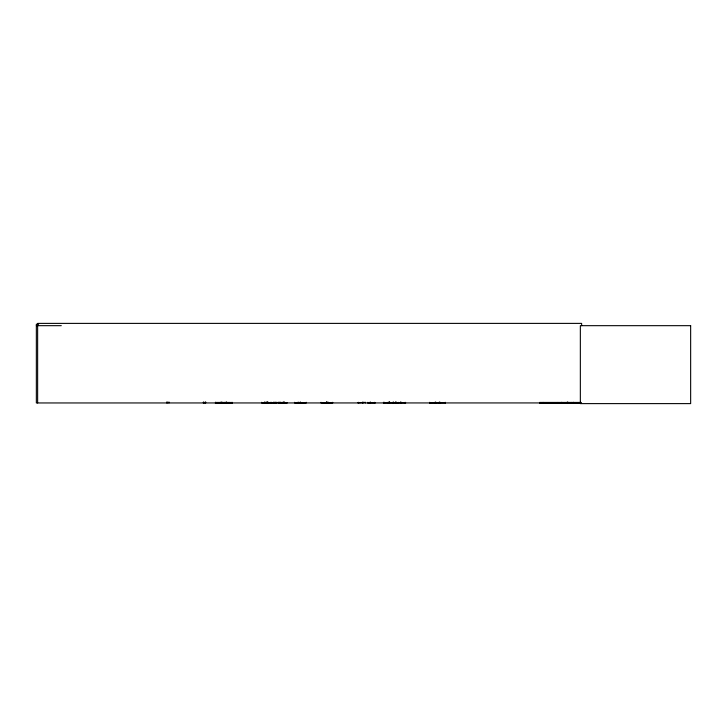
<?xml version="1.0" encoding="UTF-8"?>
<svg xmlns="http://www.w3.org/2000/svg" width="727" height="727" viewBox="0 0 727 727"><rect width="100%" height="100%" fill="white"/><g stroke="black" fill="none" stroke-linecap="round" stroke-linejoin="round"><path stroke-width="1.09" d="M261.611 402.313L261.62 402.958L273.307 402.931L273.307 402.313M429.484 402.958L445.515 402.894M429.712 402.858L429.748 402.313M267.4 402.367L267.118 402.931L267.263 402.149M267.391 402.858L267.481 402.313M215.274 402.958L232.349 402.894M395.288 402.876L395.179 402.313M357.911 402.876L365.208 402.367M203.796 402.876L203.433 402.876M326.287 402.931L326.305 402.394M581.018 402.676L539.588 402.912L539.843 402.44L580.982 402.44M540.079 402.931L539.843 402.44L539.761 402.958M540.297 402.931L540.506 402.676M557.318 402.676L558.118 402.949L557.909 402.44L557.709 402.958M566.415 402.931L566.179 402.44L566.006 402.931M566.633 402.931L566.806 402.44L566.987 402.931M569.05 402.931L568.805 402.44L569.65 402.949M278.359 402.949L287.138 402.958M278.695 402.922L278.795 402.313M542.506 402.676L542.678 402.949M554.683 402.676L554.828 402.931M555.246 402.676L555.11 402.931M392.734 402.876L392.798 402.367L392.853 402.958M395.633 402.876L395.697 402.367M203.324 402.894L203.424 401.986M326.768 402.876L326.65 402.149M38.622 324.206L36.35 324.206L36.35 402.958L580.809 402.931L539.588 402.912M36.35 325.669L61.286 325.669M215.974 402.449L230.532 402.449M215.946 402.658L230.559 402.64M287.138 402.631L278.759 402.876M323.079 402.958L331.439 402.64M375.25 402.931L367.98 402.876M405.684 402.894L383.474 402.931L383.492 402.313M389.636 402.858L389.763 402.149M398.369 402.876L398.296 402.367L398.232 402.958M401.231 402.876L401.177 402.367M393.271 402.876L393.216 402.149M232.077 402.876L232.022 402.367M445.297 402.858L445.251 402.313M434.691 402.876L434.655 402.367L434.619 402.958M302.568 402.931L302.05 402.931M295.971 402.958L295.462 402.958M266.736 402.858L266.782 401.986M395.433 402.876L395.424 402.313M581.627 325.669L581.627 323.388L37.631 323.388L37.631 402.958M573.43 402.313L573.43 402.958M571.449 402.44L571.422 402.958M567.787 402.149L567.787 402.958M567.387 402.149L567.387 402.958M561.744 402.313L561.744 402.958M440.38 402.313L440.38 402.958M439.581 402.149L439.581 402.958M439.208 402.149L439.208 402.958M435.791 402.149L435.791 402.958M435.428 402.149L435.428 402.958M405.175 402.313L405.175 402.958M401.122 402.313L401.122 402.958M400.777 402.149L400.777 402.958M400.541 402.149L400.541 402.958M396.215 402.149L396.215 402.958M395.924 402.149L395.924 402.958M395.761 402.313L395.761 402.958M393.461 402.149L393.461 402.958M389.563 402.149L389.563 402.958L389.354 402.149M389.163 402.149L389.163 402.958M388.827 402.313L388.827 402.958M388.2 402.149L388.191 402.958M384.583 402.313L384.583 402.958M374.723 402.313L374.723 402.958M370.352 402.149L370.352 402.958M370.116 402.149L370.116 402.958M367.844 402.313L367.844 402.958M365.272 402.313L365.272 402.958M363 402.149L363 402.958M362.764 402.149L362.764 402.958M358.393 402.313L358.393 402.958M332.702 402.313L332.702 402.958L321.007 402.931L321.016 402.313M328.195 402.149L328.195 402.958M327.377 402.394L327.295 402.958M327.05 402.149L327.068 402.958M326.859 401.986L326.932 402.958M326.55 402.394L326.55 402.958M326.468 402.394L326.468 402.958M326.178 402.394L326.178 402.958M306.212 402.313L306.212 402.958L294.517 402.931L294.517 402.313M300.569 402.149L300.569 402.958M300.16 402.149L300.16 402.958M298.106 402.149L298.115 402.958M284.548 401.986L284.548 402.958M283.948 402.394L284.03 402.958M283.866 402.313L283.866 402.958M283.739 402.958L283.675 402.394L283.603 402.958M283.303 401.986L283.185 402.958M283.121 402.394L283.121 402.958M282.912 402.394L282.912 402.958M282.821 402.394L282.83 402.958M281.095 402.313L281.095 402.958M280.422 402.313L280.413 402.958M280.295 402.313L280.295 402.958M279.577 402.313L279.577 402.958M279.459 402.313L279.468 402.958M278.505 402.313L278.505 402.958M277.878 402.313L277.878 402.958M276.696 402.313L276.696 402.958M276.06 402.313L276.06 402.958M275.724 402.313L275.724 402.958M275.042 402.313L275.06 402.958M274.933 402.313L274.933 402.958M274.215 402.313L274.106 402.958M273.434 402.313L273.434 402.958M271.325 402.313L271.325 402.958M270.698 402.313L270.698 402.958M268.109 402.149L268.109 402.958M267.672 402.149L267.654 402.958M266.627 402.313L266.555 402.958M265.291 402.149L265.291 402.958M264.501 401.986L264.501 402.958M231.977 402.313L231.977 402.958M226.642 402.149L226.642 402.958M226.315 402.149L226.315 402.958M225.134 402.313L225.134 402.958M222.498 402.313L222.498 402.958M221.317 402.149L221.317 402.958M220.99 402.149L220.99 402.958M205.696 401.986L205.696 402.958M205.296 402.149L205.296 402.958M204.033 402.313L204.033 402.958M203.96 402.313L203.96 402.958M169 401.986L169 402.958M167.746 401.986L167.746 402.958M166.728 401.986L166.728 402.958M215.61 402.794L215.655 402.313L215.61 402.794M543.105 402.44L542.896 402.958L543.105 402.44M690.65 325.669L580.346 325.669L580.346 403.612L690.65 403.612L690.65 325.669M383.747 402.876L383.738 402.367L383.738 402.958M298.779 402.958L298.779 402.313L298.742 402.958"/></g></svg>
